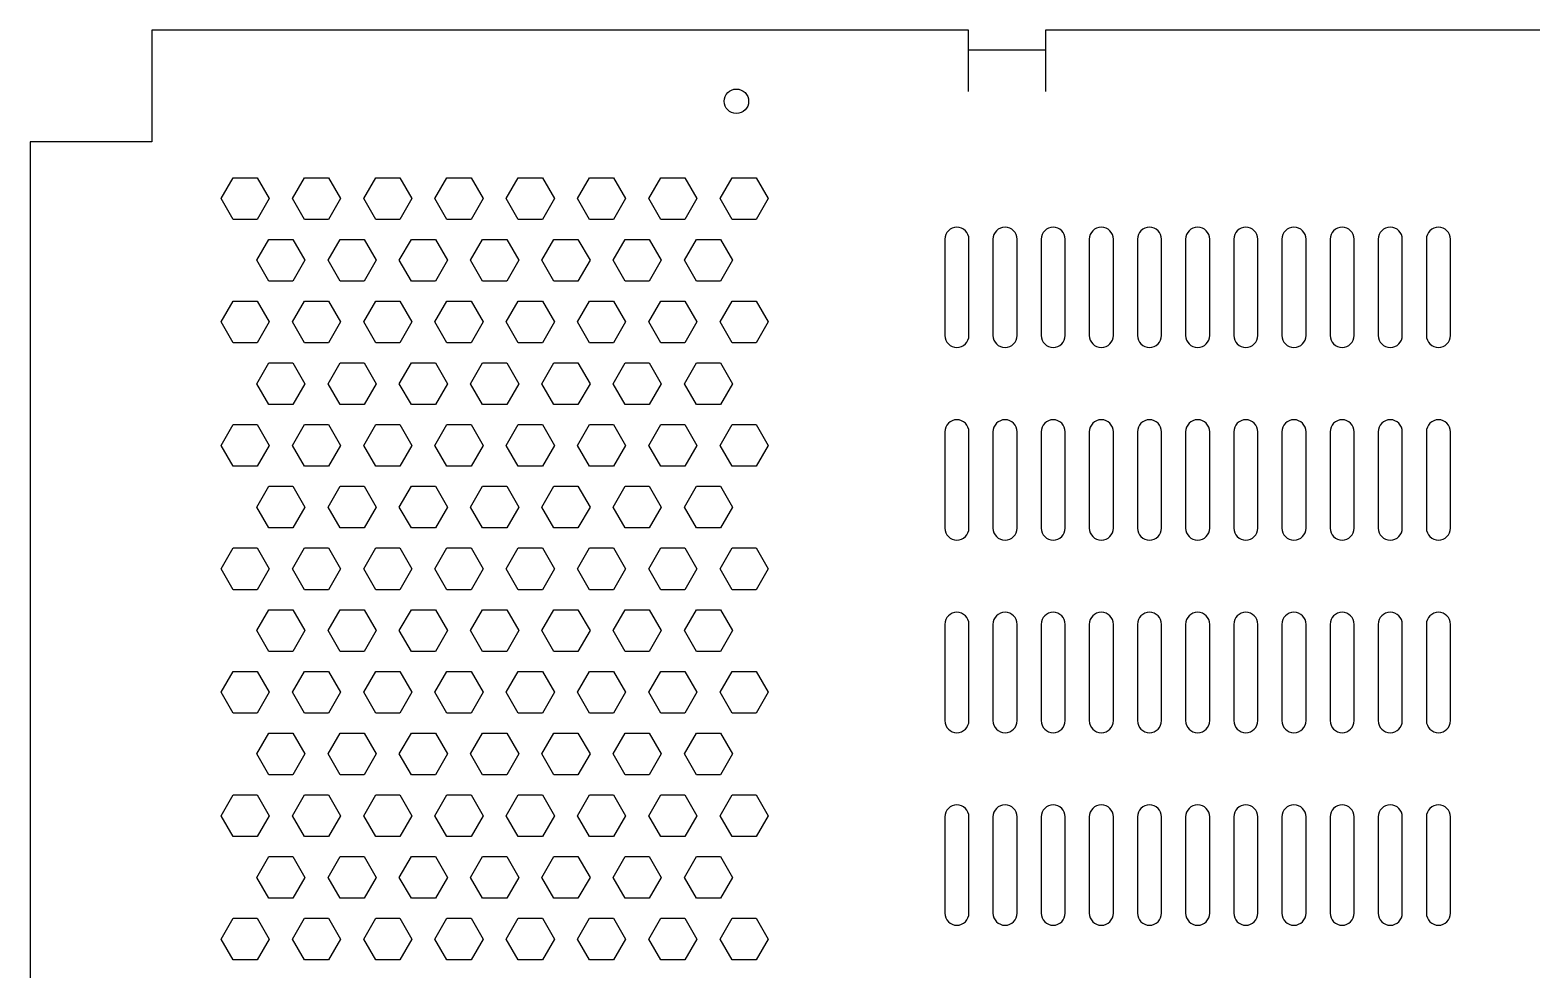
# Model space of a CAD drawing. Header units: millimetres. Extents: x -156 to 156, y 0 to 176.
# Drawn here: x -155.9 to 0, y 78.4 to 176 of the extents above; entities that cross this region are included whole.
import ezdxf

# ---------------------------------------------------------------- set-up
doc = ezdxf.new("R2010")
doc.units = ezdxf.units.MM

msp = doc.modelspace()

# ---------------------------------------------------------------- linework, layer by layer
at = {"color": 7, "linetype": 'Continuous', "lineweight": 25}
for p, q in [((-143.29, 176), (-143.29, 164.4)), ((-58.52, 176), (-143.29, 176)), ((-58.52, 169.6), (-58.52, 176)), ((-50.52, 176), (-50.52, 169.6)), ((143.29, 176), (-50.52, 176)), ((-50.52, 173.9), (-58.52, 173.9)), ((-155.94, 164.4), (-155.94, 11.6)), ((-143.29, 164.4), (-155.94, 164.4)), ((-136.1, 158.49), (-134.85, 160.66)), ((-134.85, 160.66), (-132.35, 160.66)), ((-132.35, 160.66), (-131.1, 158.49)), ((-128.7, 158.49), (-127.45, 160.66)), ((-127.45, 160.66), (-124.95, 160.66)), ((-124.95, 160.66), (-123.7, 158.49)), ((-121.3, 158.49), (-120.05, 160.66)), ((-120.05, 160.66), (-117.55, 160.66)), ((-117.55, 160.66), (-116.3, 158.49)), ((-113.9, 158.49), (-112.65, 160.66)), ((-112.65, 160.66), (-110.15, 160.66)), ((-110.15, 160.66), (-108.9, 158.49)), ((-106.5, 158.49), (-105.25, 160.66)), ((-105.25, 160.66), (-102.75, 160.66)), ((-102.75, 160.66), (-101.5, 158.49)), ((-99.1, 158.49), (-97.85, 160.66)), ((-97.85, 160.66), (-95.35, 160.66)), ((-95.35, 160.66), (-94.1, 158.49)), ((-91.7, 158.49), (-90.45, 160.66)), ((-90.45, 160.66), (-87.95, 160.66)), ((-87.95, 160.66), (-86.7, 158.49)), ((-84.3, 158.49), (-83.05, 160.66)), ((-83.05, 160.66), (-80.55, 160.66)), ((-80.55, 160.66), (-79.3, 158.49)), ((-134.85, 156.33), (-136.1, 158.49)), ((-131.1, 158.49), (-132.35, 156.33)), ((-127.45, 156.33), (-128.7, 158.49)), ((-123.7, 158.49), (-124.95, 156.33)), ((-120.05, 156.33), (-121.3, 158.49)), ((-116.3, 158.49), (-117.55, 156.33)), ((-112.65, 156.33), (-113.9, 158.49)), ((-108.9, 158.49), (-110.15, 156.33)), ((-105.25, 156.33), (-106.5, 158.49)), ((-101.5, 158.49), (-102.75, 156.33)), ((-97.85, 156.33), (-99.1, 158.49)), ((-94.1, 158.49), (-95.35, 156.33)), ((-90.45, 156.33), (-91.7, 158.49)), ((-86.7, 158.49), (-87.95, 156.33)), ((-83.05, 156.33), (-84.3, 158.49)), ((-79.3, 158.49), (-80.55, 156.33)), ((-132.35, 156.33), (-134.85, 156.33)), ((-124.95, 156.33), (-127.45, 156.33)), ((-117.55, 156.33), (-120.05, 156.33)), ((-110.15, 156.33), (-112.65, 156.33)), ((-102.75, 156.33), (-105.25, 156.33)), ((-95.35, 156.33), (-97.85, 156.33)), ((-87.95, 156.33), (-90.45, 156.33)), ((-80.55, 156.33), (-83.05, 156.33)), ((-132.4, 152.09), (-131.15, 154.25)), ((-131.15, 154.25), (-128.65, 154.25)), ((-128.65, 154.25), (-127.4, 152.09)), ((-125, 152.09), (-123.75, 154.25)), ((-123.75, 154.25), (-121.25, 154.25)), ((-121.25, 154.25), (-120, 152.09)), ((-117.6, 152.09), (-116.35, 154.25)), ((-116.35, 154.25), (-113.85, 154.25)), ((-113.85, 154.25), (-112.6, 152.09)), ((-110.2, 152.09), (-108.95, 154.25)), ((-108.95, 154.25), (-106.45, 154.25)), ((-106.45, 154.25), (-105.2, 152.09)), ((-102.8, 152.09), (-101.55, 154.25)), ((-101.55, 154.25), (-99.05, 154.25)), ((-99.05, 154.25), (-97.8, 152.09)), ((-95.4, 152.09), (-94.15, 154.25)), ((-94.15, 154.25), (-91.65, 154.25)), ((-91.65, 154.25), (-90.4, 152.09)), ((-88, 152.09), (-86.75, 154.25)), ((-86.75, 154.25), (-84.25, 154.25)), ((-84.25, 154.25), (-83, 152.09)), ((-60.96, 154.28), (-60.96, 144.28)), ((-58.46, 144.28), (-58.46, 154.28)), ((-55.96, 154.28), (-55.96, 144.28)), ((-53.46, 144.28), (-53.46, 154.28)), ((-50.96, 154.28), (-50.96, 144.28)), ((-48.46, 144.28), (-48.46, 154.28)), ((-45.96, 154.28), (-45.96, 144.28)), ((-43.46, 144.28), (-43.46, 154.28)), ((-40.96, 154.28), (-40.96, 144.28)), ((-38.46, 144.28), (-38.46, 154.28)), ((-35.96, 154.28), (-35.96, 144.28)), ((-33.46, 144.28), (-33.46, 154.28)), ((-30.96, 154.28), (-30.96, 144.28)), ((-28.46, 144.28), (-28.46, 154.28)), ((-25.96, 154.28), (-25.96, 144.28)), ((-23.46, 144.28), (-23.46, 154.28)), ((-20.96, 154.28), (-20.96, 144.28)), ((-18.46, 144.28), (-18.46, 154.28)), ((-15.96, 154.28), (-15.96, 144.28)), ((-13.46, 144.28), (-13.46, 154.28)), ((-10.96, 154.28), (-10.96, 144.28)), ((-8.46, 144.28), (-8.46, 154.28)), ((-131.15, 149.92), (-132.4, 152.09)), ((-127.4, 152.09), (-128.65, 149.92)), ((-123.75, 149.92), (-125, 152.09)), ((-120, 152.09), (-121.25, 149.92)), ((-116.35, 149.92), (-117.6, 152.09)), ((-112.6, 152.09), (-113.85, 149.92)), ((-108.95, 149.92), (-110.2, 152.09)), ((-105.2, 152.09), (-106.45, 149.92)), ((-101.55, 149.92), (-102.8, 152.09)), ((-97.8, 152.09), (-99.05, 149.92)), ((-94.15, 149.92), (-95.4, 152.09)), ((-90.4, 152.09), (-91.65, 149.92)), ((-86.75, 149.92), (-88, 152.09)), ((-83, 152.09), (-84.25, 149.92)), ((-128.65, 149.92), (-131.15, 149.92)), ((-121.25, 149.92), (-123.75, 149.92)), ((-113.85, 149.92), (-116.35, 149.92)), ((-106.45, 149.92), (-108.95, 149.92)), ((-99.05, 149.92), (-101.55, 149.92)), ((-91.65, 149.92), (-94.15, 149.92)), ((-84.25, 149.92), (-86.75, 149.92)), ((-136.1, 145.68), (-134.85, 147.84)), ((-134.85, 147.84), (-132.35, 147.84)), ((-132.35, 147.84), (-131.1, 145.68)), ((-128.7, 145.68), (-127.45, 147.84)), ((-127.45, 147.84), (-124.95, 147.84)), ((-124.95, 147.84), (-123.7, 145.68)), ((-121.3, 145.68), (-120.05, 147.84)), ((-120.05, 147.84), (-117.55, 147.84)), ((-117.55, 147.84), (-116.3, 145.68)), ((-113.9, 145.68), (-112.65, 147.84)), ((-112.65, 147.84), (-110.15, 147.84)), ((-110.15, 147.84), (-108.9, 145.68)), ((-106.5, 145.68), (-105.25, 147.84)), ((-105.25, 147.84), (-102.75, 147.84)), ((-102.75, 147.84), (-101.5, 145.68)), ((-99.1, 145.68), (-97.85, 147.84)), ((-97.85, 147.84), (-95.35, 147.84)), ((-95.35, 147.84), (-94.1, 145.68)), ((-91.7, 145.68), (-90.45, 147.84)), ((-90.45, 147.84), (-87.95, 147.84)), ((-87.95, 147.84), (-86.7, 145.68)), ((-84.3, 145.68), (-83.05, 147.84)), ((-83.05, 147.84), (-80.55, 147.84)), ((-80.55, 147.84), (-79.3, 145.68)), ((-134.85, 143.51), (-136.1, 145.68)), ((-131.1, 145.68), (-132.35, 143.51)), ((-127.45, 143.51), (-128.7, 145.68)), ((-123.7, 145.68), (-124.95, 143.51)), ((-120.05, 143.51), (-121.3, 145.68)), ((-116.3, 145.68), (-117.55, 143.51)), ((-112.65, 143.51), (-113.9, 145.68)), ((-108.9, 145.68), (-110.15, 143.51)), ((-105.25, 143.51), (-106.5, 145.68)), ((-101.5, 145.68), (-102.75, 143.51)), ((-97.85, 143.51), (-99.1, 145.68)), ((-94.1, 145.68), (-95.35, 143.51)), ((-90.45, 143.51), (-91.7, 145.68)), ((-86.7, 145.68), (-87.95, 143.51)), ((-83.05, 143.51), (-84.3, 145.68)), ((-79.3, 145.68), (-80.55, 143.51)), ((-132.35, 143.51), (-134.85, 143.51)), ((-124.95, 143.51), (-127.45, 143.51)), ((-117.55, 143.51), (-120.05, 143.51)), ((-110.15, 143.51), (-112.65, 143.51)), ((-102.75, 143.51), (-105.25, 143.51)), ((-95.35, 143.51), (-97.85, 143.51)), ((-87.95, 143.51), (-90.45, 143.51)), ((-80.55, 143.51), (-83.05, 143.51)), ((-132.4, 139.27), (-131.15, 141.43)), ((-131.15, 141.43), (-128.65, 141.43)), ((-128.65, 141.43), (-127.4, 139.27)), ((-125, 139.27), (-123.75, 141.43)), ((-123.75, 141.43), (-121.25, 141.43)), ((-121.25, 141.43), (-120, 139.27)), ((-117.6, 139.27), (-116.35, 141.43)), ((-116.35, 141.43), (-113.85, 141.43)), ((-113.85, 141.43), (-112.6, 139.27)), ((-110.2, 139.27), (-108.95, 141.43)), ((-108.95, 141.43), (-106.45, 141.43)), ((-106.45, 141.43), (-105.2, 139.27)), ((-102.8, 139.27), (-101.55, 141.43)), ((-101.55, 141.43), (-99.05, 141.43)), ((-99.05, 141.43), (-97.8, 139.27)), ((-95.4, 139.27), (-94.15, 141.43)), ((-94.15, 141.43), (-91.65, 141.43)), ((-91.65, 141.43), (-90.4, 139.27)), ((-88, 139.27), (-86.75, 141.43)), ((-86.75, 141.43), (-84.25, 141.43)), ((-84.25, 141.43), (-83, 139.27)), ((-131.15, 137.1), (-132.4, 139.27)), ((-127.4, 139.27), (-128.65, 137.1)), ((-123.75, 137.1), (-125, 139.27)), ((-120, 139.27), (-121.25, 137.1)), ((-116.35, 137.1), (-117.6, 139.27)), ((-112.6, 139.27), (-113.85, 137.1)), ((-108.95, 137.1), (-110.2, 139.27)), ((-105.2, 139.27), (-106.45, 137.1)), ((-101.55, 137.1), (-102.8, 139.27)), ((-97.8, 139.27), (-99.05, 137.1)), ((-94.15, 137.1), (-95.4, 139.27)), ((-90.4, 139.27), (-91.65, 137.1)), ((-86.75, 137.1), (-88, 139.27)), ((-83, 139.27), (-84.25, 137.1)), ((-128.65, 137.1), (-131.15, 137.1)), ((-121.25, 137.1), (-123.75, 137.1)), ((-113.85, 137.1), (-116.35, 137.1)), ((-106.45, 137.1), (-108.95, 137.1)), ((-99.05, 137.1), (-101.55, 137.1)), ((-91.65, 137.1), (-94.15, 137.1)), ((-84.25, 137.1), (-86.75, 137.1)), ((-136.1, 132.86), (-134.85, 135.03)), ((-134.85, 135.03), (-132.35, 135.03)), ((-132.35, 135.03), (-131.1, 132.86)), ((-128.7, 132.86), (-127.45, 135.03)), ((-127.45, 135.03), (-124.95, 135.03)), ((-124.95, 135.03), (-123.7, 132.86)), ((-121.3, 132.86), (-120.05, 135.03)), ((-120.05, 135.03), (-117.55, 135.03)), ((-117.55, 135.03), (-116.3, 132.86)), ((-113.9, 132.86), (-112.65, 135.03)), ((-112.65, 135.03), (-110.15, 135.03)), ((-110.15, 135.03), (-108.9, 132.86)), ((-106.5, 132.86), (-105.25, 135.03)), ((-105.25, 135.03), (-102.75, 135.03)), ((-102.75, 135.03), (-101.5, 132.86)), ((-99.1, 132.86), (-97.85, 135.03)), ((-97.85, 135.03), (-95.35, 135.03)), ((-95.35, 135.03), (-94.1, 132.86)), ((-91.7, 132.86), (-90.45, 135.03)), ((-90.45, 135.03), (-87.95, 135.03)), ((-87.95, 135.03), (-86.7, 132.86)), ((-84.3, 132.86), (-83.05, 135.03)), ((-83.05, 135.03), (-80.55, 135.03)), ((-80.55, 135.03), (-79.3, 132.86)), ((-60.96, 134.28), (-60.96, 124.28)), ((-58.46, 124.28), (-58.46, 134.28)), ((-55.96, 134.28), (-55.96, 124.28)), ((-53.46, 124.28), (-53.46, 134.28)), ((-50.96, 134.28), (-50.96, 124.28)), ((-48.46, 124.28), (-48.46, 134.28)), ((-45.96, 134.28), (-45.96, 124.28)), ((-43.46, 124.28), (-43.46, 134.28)), ((-40.96, 134.28), (-40.96, 124.28)), ((-38.46, 124.28), (-38.46, 134.28)), ((-35.96, 134.28), (-35.96, 124.28)), ((-33.46, 124.28), (-33.46, 134.28)), ((-30.96, 134.28), (-30.96, 124.28)), ((-28.46, 124.28), (-28.46, 134.28)), ((-25.96, 134.28), (-25.96, 124.28)), ((-23.46, 124.28), (-23.46, 134.28)), ((-20.96, 134.28), (-20.96, 124.28)), ((-18.46, 124.28), (-18.46, 134.28)), ((-15.96, 134.28), (-15.96, 124.28)), ((-13.46, 124.28), (-13.46, 134.28)), ((-10.96, 134.28), (-10.96, 124.28)), ((-8.46, 124.28), (-8.46, 134.28)), ((-134.85, 130.7), (-136.1, 132.86)), ((-131.1, 132.86), (-132.35, 130.7)), ((-127.45, 130.7), (-128.7, 132.86)), ((-123.7, 132.86), (-124.95, 130.7)), ((-120.05, 130.7), (-121.3, 132.86)), ((-116.3, 132.86), (-117.55, 130.7)), ((-112.65, 130.7), (-113.9, 132.86)), ((-108.9, 132.86), (-110.15, 130.7)), ((-105.25, 130.7), (-106.5, 132.86)), ((-101.5, 132.86), (-102.75, 130.7)), ((-97.85, 130.7), (-99.1, 132.86)), ((-94.1, 132.86), (-95.35, 130.7)), ((-90.45, 130.7), (-91.7, 132.86)), ((-86.7, 132.86), (-87.95, 130.7)), ((-83.05, 130.7), (-84.3, 132.86)), ((-79.3, 132.86), (-80.55, 130.7)), ((-132.35, 130.7), (-134.85, 130.7)), ((-124.95, 130.7), (-127.45, 130.7)), ((-117.55, 130.7), (-120.05, 130.7)), ((-110.15, 130.7), (-112.65, 130.7)), ((-102.75, 130.7), (-105.25, 130.7)), ((-95.35, 130.7), (-97.85, 130.7)), ((-87.95, 130.7), (-90.45, 130.7)), ((-80.55, 130.7), (-83.05, 130.7)), ((-132.4, 126.45), (-131.15, 128.62)), ((-131.15, 128.62), (-128.65, 128.62)), ((-128.65, 128.62), (-127.4, 126.45)), ((-125, 126.45), (-123.75, 128.62)), ((-123.75, 128.62), (-121.25, 128.62)), ((-121.25, 128.62), (-120, 126.45)), ((-117.6, 126.45), (-116.35, 128.62)), ((-116.35, 128.62), (-113.85, 128.62)), ((-113.85, 128.62), (-112.6, 126.45)), ((-110.2, 126.45), (-108.95, 128.62)), ((-108.95, 128.62), (-106.45, 128.62)), ((-106.45, 128.62), (-105.2, 126.45)), ((-102.8, 126.45), (-101.55, 128.62)), ((-101.55, 128.62), (-99.05, 128.62)), ((-99.05, 128.62), (-97.8, 126.45)), ((-95.4, 126.45), (-94.15, 128.62)), ((-94.15, 128.62), (-91.65, 128.62)), ((-91.65, 128.62), (-90.4, 126.45)), ((-88, 126.45), (-86.75, 128.62)), ((-86.75, 128.62), (-84.25, 128.62)), ((-84.25, 128.62), (-83, 126.45)), ((-131.15, 124.29), (-132.4, 126.45)), ((-127.4, 126.45), (-128.65, 124.29)), ((-123.75, 124.29), (-125, 126.45)), ((-120, 126.45), (-121.25, 124.29)), ((-116.35, 124.29), (-117.6, 126.45)), ((-112.6, 126.45), (-113.85, 124.29)), ((-108.95, 124.29), (-110.2, 126.45)), ((-105.2, 126.45), (-106.45, 124.29)), ((-101.55, 124.29), (-102.8, 126.45)), ((-97.8, 126.45), (-99.05, 124.29)), ((-94.15, 124.29), (-95.4, 126.45)), ((-90.4, 126.45), (-91.65, 124.29)), ((-86.75, 124.29), (-88, 126.45)), ((-83, 126.45), (-84.25, 124.29)), ((-128.65, 124.29), (-131.15, 124.29)), ((-121.25, 124.29), (-123.75, 124.29)), ((-113.85, 124.29), (-116.35, 124.29)), ((-106.45, 124.29), (-108.95, 124.29)), ((-99.05, 124.29), (-101.55, 124.29)), ((-91.65, 124.29), (-94.15, 124.29)), ((-84.25, 124.29), (-86.75, 124.29)), ((-136.1, 120.04), (-134.85, 122.21)), ((-134.85, 122.21), (-132.35, 122.21)), ((-132.35, 122.21), (-131.1, 120.04)), ((-128.7, 120.04), (-127.45, 122.21)), ((-127.45, 122.21), (-124.95, 122.21)), ((-124.95, 122.21), (-123.7, 120.04)), ((-121.3, 120.04), (-120.05, 122.21)), ((-120.05, 122.21), (-117.55, 122.21)), ((-117.55, 122.21), (-116.3, 120.04)), ((-113.9, 120.04), (-112.65, 122.21)), ((-112.65, 122.21), (-110.15, 122.21)), ((-110.15, 122.21), (-108.9, 120.04)), ((-106.5, 120.04), (-105.25, 122.21)), ((-105.25, 122.21), (-102.75, 122.21)), ((-102.75, 122.21), (-101.5, 120.04)), ((-99.1, 120.04), (-97.85, 122.21)), ((-97.85, 122.21), (-95.35, 122.21)), ((-95.35, 122.21), (-94.1, 120.04)), ((-91.7, 120.04), (-90.45, 122.21)), ((-90.45, 122.21), (-87.95, 122.21)), ((-87.95, 122.21), (-86.7, 120.04)), ((-84.3, 120.04), (-83.05, 122.21)), ((-83.05, 122.21), (-80.55, 122.21)), ((-80.55, 122.21), (-79.3, 120.04)), ((-134.85, 117.88), (-136.1, 120.04)), ((-131.1, 120.04), (-132.35, 117.88)), ((-127.45, 117.88), (-128.7, 120.04)), ((-123.7, 120.04), (-124.95, 117.88)), ((-120.05, 117.88), (-121.3, 120.04)), ((-116.3, 120.04), (-117.55, 117.88)), ((-112.65, 117.88), (-113.9, 120.04)), ((-108.9, 120.04), (-110.15, 117.88)), ((-105.25, 117.88), (-106.5, 120.04)), ((-101.5, 120.04), (-102.75, 117.88)), ((-97.85, 117.88), (-99.1, 120.04)), ((-94.1, 120.04), (-95.35, 117.88)), ((-90.45, 117.88), (-91.7, 120.04)), ((-86.7, 120.04), (-87.95, 117.88)), ((-83.05, 117.88), (-84.3, 120.04)), ((-79.3, 120.04), (-80.55, 117.88)), ((-132.35, 117.88), (-134.85, 117.88)), ((-124.95, 117.88), (-127.45, 117.88)), ((-117.55, 117.88), (-120.05, 117.88)), ((-110.15, 117.88), (-112.65, 117.88)), ((-102.75, 117.88), (-105.25, 117.88)), ((-95.35, 117.88), (-97.85, 117.88)), ((-87.95, 117.88), (-90.45, 117.88)), ((-80.55, 117.88), (-83.05, 117.88)), ((-132.4, 113.63), (-131.15, 115.8)), ((-131.15, 115.8), (-128.65, 115.8)), ((-128.65, 115.8), (-127.4, 113.63)), ((-125, 113.63), (-123.75, 115.8)), ((-123.75, 115.8), (-121.25, 115.8)), ((-121.25, 115.8), (-120, 113.63)), ((-117.6, 113.63), (-116.35, 115.8)), ((-116.35, 115.8), (-113.85, 115.8)), ((-113.85, 115.8), (-112.6, 113.63)), ((-110.2, 113.63), (-108.95, 115.8)), ((-108.95, 115.8), (-106.45, 115.8)), ((-106.45, 115.8), (-105.2, 113.63)), ((-102.8, 113.63), (-101.55, 115.8)), ((-101.55, 115.8), (-99.05, 115.8)), ((-99.05, 115.8), (-97.8, 113.63)), ((-95.4, 113.63), (-94.15, 115.8)), ((-94.15, 115.8), (-91.65, 115.8)), ((-91.65, 115.8), (-90.4, 113.63)), ((-88, 113.63), (-86.75, 115.8)), ((-86.75, 115.8), (-84.25, 115.8)), ((-84.25, 115.8), (-83, 113.63)), ((-60.96, 114.28), (-60.96, 104.28)), ((-58.46, 104.28), (-58.46, 114.28)), ((-55.96, 114.28), (-55.96, 104.28)), ((-53.46, 104.28), (-53.46, 114.28)), ((-50.96, 114.28), (-50.96, 104.28)), ((-48.46, 104.28), (-48.46, 114.28)), ((-45.96, 114.28), (-45.96, 104.28)), ((-43.46, 104.28), (-43.46, 114.28)), ((-40.96, 114.28), (-40.96, 104.28)), ((-38.46, 104.28), (-38.46, 114.28)), ((-35.96, 114.28), (-35.96, 104.28)), ((-33.46, 104.28), (-33.46, 114.28)), ((-30.96, 114.28), (-30.96, 104.28)), ((-28.46, 104.28), (-28.46, 114.28)), ((-25.96, 114.28), (-25.96, 104.28)), ((-23.46, 104.28), (-23.46, 114.28)), ((-20.96, 114.28), (-20.96, 104.28)), ((-18.46, 104.28), (-18.46, 114.28)), ((-15.96, 114.28), (-15.96, 104.28)), ((-13.46, 104.28), (-13.46, 114.28)), ((-10.96, 114.28), (-10.96, 104.28)), ((-8.46, 104.28), (-8.46, 114.28)), ((-131.15, 111.47), (-132.4, 113.63)), ((-127.4, 113.63), (-128.65, 111.47)), ((-123.75, 111.47), (-125, 113.63)), ((-120, 113.63), (-121.25, 111.47)), ((-116.35, 111.47), (-117.6, 113.63)), ((-112.6, 113.63), (-113.85, 111.47)), ((-108.95, 111.47), (-110.2, 113.63)), ((-105.2, 113.63), (-106.45, 111.47)), ((-101.55, 111.47), (-102.8, 113.63)), ((-97.8, 113.63), (-99.05, 111.47)), ((-94.15, 111.47), (-95.4, 113.63)), ((-90.4, 113.63), (-91.65, 111.47)), ((-86.75, 111.47), (-88, 113.63)), ((-83, 113.63), (-84.25, 111.47)), ((-128.65, 111.47), (-131.15, 111.47)), ((-121.25, 111.47), (-123.75, 111.47)), ((-113.85, 111.47), (-116.35, 111.47)), ((-106.45, 111.47), (-108.95, 111.47)), ((-99.05, 111.47), (-101.55, 111.47)), ((-91.65, 111.47), (-94.15, 111.47)), ((-84.25, 111.47), (-86.75, 111.47)), ((-136.1, 107.23), (-134.85, 109.39)), ((-134.85, 109.39), (-132.35, 109.39)), ((-132.35, 109.39), (-131.1, 107.23)), ((-128.7, 107.23), (-127.45, 109.39)), ((-127.45, 109.39), (-124.95, 109.39)), ((-124.95, 109.39), (-123.7, 107.23)), ((-121.3, 107.23), (-120.05, 109.39)), ((-120.05, 109.39), (-117.55, 109.39)), ((-117.55, 109.39), (-116.3, 107.23)), ((-113.9, 107.23), (-112.65, 109.39)), ((-112.65, 109.39), (-110.15, 109.39)), ((-110.15, 109.39), (-108.9, 107.23)), ((-106.5, 107.23), (-105.25, 109.39)), ((-105.25, 109.39), (-102.75, 109.39)), ((-102.75, 109.39), (-101.5, 107.23)), ((-99.1, 107.23), (-97.85, 109.39)), ((-97.85, 109.39), (-95.35, 109.39)), ((-95.35, 109.39), (-94.1, 107.23)), ((-91.7, 107.23), (-90.45, 109.39)), ((-90.45, 109.39), (-87.95, 109.39)), ((-87.95, 109.39), (-86.7, 107.23)), ((-84.3, 107.23), (-83.05, 109.39)), ((-83.05, 109.39), (-80.55, 109.39)), ((-80.55, 109.39), (-79.3, 107.23)), ((-134.85, 105.06), (-136.1, 107.23)), ((-131.1, 107.23), (-132.35, 105.06)), ((-127.45, 105.06), (-128.7, 107.23)), ((-123.7, 107.23), (-124.95, 105.06)), ((-120.05, 105.06), (-121.3, 107.23)), ((-116.3, 107.23), (-117.55, 105.06)), ((-112.65, 105.06), (-113.9, 107.23)), ((-108.9, 107.23), (-110.15, 105.06)), ((-105.25, 105.06), (-106.5, 107.23)), ((-101.5, 107.23), (-102.75, 105.06)), ((-97.85, 105.06), (-99.1, 107.23)), ((-94.1, 107.23), (-95.35, 105.06)), ((-90.45, 105.06), (-91.7, 107.23)), ((-86.7, 107.23), (-87.95, 105.06)), ((-83.05, 105.06), (-84.3, 107.23)), ((-79.3, 107.23), (-80.55, 105.06)), ((-132.35, 105.06), (-134.85, 105.06)), ((-124.95, 105.06), (-127.45, 105.06)), ((-117.55, 105.06), (-120.05, 105.06)), ((-110.15, 105.06), (-112.65, 105.06)), ((-102.75, 105.06), (-105.25, 105.06)), ((-95.35, 105.06), (-97.85, 105.06)), ((-87.95, 105.06), (-90.45, 105.06)), ((-80.55, 105.06), (-83.05, 105.06)), ((-132.4, 100.82), (-131.15, 102.98)), ((-131.15, 102.98), (-128.65, 102.98)), ((-128.65, 102.98), (-127.4, 100.82)), ((-125, 100.82), (-123.75, 102.98)), ((-123.75, 102.98), (-121.25, 102.98)), ((-121.25, 102.98), (-120, 100.82)), ((-117.6, 100.82), (-116.35, 102.98)), ((-116.35, 102.98), (-113.85, 102.98)), ((-113.85, 102.98), (-112.6, 100.82)), ((-110.2, 100.82), (-108.95, 102.98)), ((-108.95, 102.98), (-106.45, 102.98)), ((-106.45, 102.98), (-105.2, 100.82)), ((-102.8, 100.82), (-101.55, 102.98)), ((-101.55, 102.98), (-99.05, 102.98)), ((-99.05, 102.98), (-97.8, 100.82)), ((-95.4, 100.82), (-94.15, 102.98)), ((-94.15, 102.98), (-91.65, 102.98)), ((-91.65, 102.98), (-90.4, 100.82)), ((-88, 100.82), (-86.75, 102.98)), ((-86.75, 102.98), (-84.25, 102.98)), ((-84.25, 102.98), (-83, 100.82)), ((-131.15, 98.65), (-132.4, 100.82)), ((-127.4, 100.82), (-128.65, 98.65)), ((-123.75, 98.65), (-125, 100.82)), ((-120, 100.82), (-121.25, 98.65)), ((-116.35, 98.65), (-117.6, 100.82)), ((-112.6, 100.82), (-113.85, 98.65)), ((-108.95, 98.65), (-110.2, 100.82)), ((-105.2, 100.82), (-106.45, 98.65)), ((-101.55, 98.65), (-102.8, 100.82)), ((-97.8, 100.82), (-99.05, 98.65)), ((-94.15, 98.65), (-95.4, 100.82)), ((-90.4, 100.82), (-91.65, 98.65)), ((-86.75, 98.65), (-88, 100.82)), ((-83, 100.82), (-84.25, 98.65)), ((-128.65, 98.65), (-131.15, 98.65)), ((-121.25, 98.65), (-123.75, 98.65)), ((-113.85, 98.65), (-116.35, 98.65)), ((-106.45, 98.65), (-108.95, 98.65)), ((-99.05, 98.65), (-101.55, 98.65)), ((-91.65, 98.65), (-94.15, 98.65)), ((-84.25, 98.65), (-86.75, 98.65)), ((-136.1, 94.41), (-134.85, 96.57)), ((-134.85, 96.57), (-132.35, 96.57)), ((-132.35, 96.57), (-131.1, 94.41)), ((-128.7, 94.41), (-127.45, 96.57)), ((-127.45, 96.57), (-124.95, 96.57)), ((-124.95, 96.57), (-123.7, 94.41)), ((-121.3, 94.41), (-120.05, 96.57)), ((-120.05, 96.57), (-117.55, 96.57)), ((-117.55, 96.57), (-116.3, 94.41)), ((-113.9, 94.41), (-112.65, 96.57)), ((-112.65, 96.57), (-110.15, 96.57)), ((-110.15, 96.57), (-108.9, 94.41)), ((-106.5, 94.41), (-105.25, 96.57)), ((-105.25, 96.57), (-102.75, 96.57)), ((-102.75, 96.57), (-101.5, 94.41)), ((-99.1, 94.41), (-97.85, 96.57)), ((-97.85, 96.57), (-95.35, 96.57)), ((-95.35, 96.57), (-94.1, 94.41)), ((-91.7, 94.41), (-90.45, 96.57)), ((-90.45, 96.57), (-87.95, 96.57)), ((-87.95, 96.57), (-86.7, 94.41)), ((-84.3, 94.41), (-83.05, 96.57)), ((-83.05, 96.57), (-80.55, 96.57)), ((-80.55, 96.57), (-79.3, 94.41)), ((-134.85, 92.24), (-136.1, 94.41)), ((-131.1, 94.41), (-132.35, 92.24)), ((-127.45, 92.24), (-128.7, 94.41)), ((-123.7, 94.41), (-124.95, 92.24)), ((-120.05, 92.24), (-121.3, 94.41)), ((-116.3, 94.41), (-117.55, 92.24)), ((-112.65, 92.24), (-113.9, 94.41)), ((-108.9, 94.41), (-110.15, 92.24)), ((-105.25, 92.24), (-106.5, 94.41)), ((-101.5, 94.41), (-102.75, 92.24)), ((-97.85, 92.24), (-99.1, 94.41)), ((-94.1, 94.41), (-95.35, 92.24)), ((-90.45, 92.24), (-91.7, 94.41)), ((-86.7, 94.41), (-87.95, 92.24)), ((-83.05, 92.24), (-84.3, 94.41)), ((-79.3, 94.41), (-80.55, 92.24)), ((-60.96, 94.28), (-60.96, 84.28)), ((-58.46, 84.28), (-58.46, 94.28)), ((-55.96, 94.28), (-55.96, 84.28)), ((-53.46, 84.28), (-53.46, 94.28)), ((-50.96, 94.28), (-50.96, 84.28)), ((-48.46, 84.28), (-48.46, 94.28)), ((-45.96, 94.28), (-45.96, 84.28)), ((-43.46, 84.28), (-43.46, 94.28)), ((-40.96, 94.28), (-40.96, 84.28)), ((-38.46, 84.28), (-38.46, 94.28)), ((-35.96, 94.28), (-35.96, 84.28)), ((-33.46, 84.28), (-33.46, 94.28)), ((-30.96, 94.28), (-30.96, 84.28)), ((-28.46, 84.28), (-28.46, 94.28)), ((-25.96, 94.28), (-25.96, 84.28)), ((-23.46, 84.28), (-23.46, 94.28)), ((-20.96, 94.28), (-20.96, 84.28)), ((-18.46, 84.28), (-18.46, 94.28)), ((-15.96, 94.28), (-15.96, 84.28)), ((-13.46, 84.28), (-13.46, 94.28)), ((-10.96, 94.28), (-10.96, 84.28)), ((-8.46, 84.28), (-8.46, 94.28)), ((-132.35, 92.24), (-134.85, 92.24)), ((-124.95, 92.24), (-127.45, 92.24)), ((-117.55, 92.24), (-120.05, 92.24)), ((-110.15, 92.24), (-112.65, 92.24)), ((-102.75, 92.24), (-105.25, 92.24)), ((-95.35, 92.24), (-97.85, 92.24)), ((-87.95, 92.24), (-90.45, 92.24)), ((-80.55, 92.24), (-83.05, 92.24)), ((-132.4, 88), (-131.15, 90.17)), ((-131.15, 90.17), (-128.65, 90.17)), ((-128.65, 90.17), (-127.4, 88)), ((-125, 88), (-123.75, 90.17)), ((-123.75, 90.17), (-121.25, 90.17)), ((-121.25, 90.17), (-120, 88)), ((-117.6, 88), (-116.35, 90.17)), ((-116.35, 90.17), (-113.85, 90.17)), ((-113.85, 90.17), (-112.6, 88)), ((-110.2, 88), (-108.95, 90.17)), ((-108.95, 90.17), (-106.45, 90.17)), ((-106.45, 90.17), (-105.2, 88)), ((-102.8, 88), (-101.55, 90.17)), ((-101.55, 90.17), (-99.05, 90.17)), ((-99.05, 90.17), (-97.8, 88)), ((-95.4, 88), (-94.15, 90.17)), ((-94.15, 90.17), (-91.65, 90.17)), ((-91.65, 90.17), (-90.4, 88)), ((-88, 88), (-86.75, 90.17)), ((-86.75, 90.17), (-84.25, 90.17)), ((-84.25, 90.17), (-83, 88)), ((-131.15, 85.83), (-132.4, 88)), ((-127.4, 88), (-128.65, 85.83)), ((-123.75, 85.83), (-125, 88)), ((-120, 88), (-121.25, 85.83)), ((-116.35, 85.83), (-117.6, 88)), ((-112.6, 88), (-113.85, 85.83)), ((-108.95, 85.83), (-110.2, 88)), ((-105.2, 88), (-106.45, 85.83)), ((-101.55, 85.83), (-102.8, 88)), ((-97.8, 88), (-99.05, 85.83)), ((-94.15, 85.83), (-95.4, 88)), ((-90.4, 88), (-91.65, 85.83)), ((-86.75, 85.83), (-88, 88)), ((-83, 88), (-84.25, 85.83)), ((-128.65, 85.83), (-131.15, 85.83)), ((-121.25, 85.83), (-123.75, 85.83)), ((-113.85, 85.83), (-116.35, 85.83)), ((-106.45, 85.83), (-108.95, 85.83)), ((-99.05, 85.83), (-101.55, 85.83)), ((-91.65, 85.83), (-94.15, 85.83)), ((-84.25, 85.83), (-86.75, 85.83)), ((-136.1, 81.59), (-134.85, 83.76)), ((-134.85, 83.76), (-132.35, 83.76)), ((-132.35, 83.76), (-131.1, 81.59)), ((-128.7, 81.59), (-127.45, 83.76)), ((-127.45, 83.76), (-124.95, 83.76)), ((-124.95, 83.76), (-123.7, 81.59)), ((-121.3, 81.59), (-120.05, 83.76)), ((-120.05, 83.76), (-117.55, 83.76)), ((-117.55, 83.76), (-116.3, 81.59)), ((-113.9, 81.59), (-112.65, 83.76)), ((-112.65, 83.76), (-110.15, 83.76)), ((-110.15, 83.76), (-108.9, 81.59)), ((-106.5, 81.59), (-105.25, 83.76)), ((-105.25, 83.76), (-102.75, 83.76)), ((-102.75, 83.76), (-101.5, 81.59)), ((-99.1, 81.59), (-97.85, 83.76)), ((-97.85, 83.76), (-95.35, 83.76)), ((-95.35, 83.76), (-94.1, 81.59)), ((-91.7, 81.59), (-90.45, 83.76)), ((-90.45, 83.76), (-87.95, 83.76)), ((-87.95, 83.76), (-86.7, 81.59)), ((-84.3, 81.59), (-83.05, 83.76)), ((-83.05, 83.76), (-80.55, 83.76)), ((-80.55, 83.76), (-79.3, 81.59)), ((-134.85, 79.43), (-136.1, 81.59)), ((-131.1, 81.59), (-132.35, 79.43)), ((-127.45, 79.43), (-128.7, 81.59)), ((-123.7, 81.59), (-124.95, 79.43)), ((-120.05, 79.43), (-121.3, 81.59)), ((-116.3, 81.59), (-117.55, 79.43)), ((-112.65, 79.43), (-113.9, 81.59)), ((-108.9, 81.59), (-110.15, 79.43)), ((-105.25, 79.43), (-106.5, 81.59)), ((-101.5, 81.59), (-102.75, 79.43)), ((-97.85, 79.43), (-99.1, 81.59)), ((-94.1, 81.59), (-95.35, 79.43)), ((-90.45, 79.43), (-91.7, 81.59)), ((-86.7, 81.59), (-87.95, 79.43)), ((-83.05, 79.43), (-84.3, 81.59)), ((-79.3, 81.59), (-80.55, 79.43)), ((-132.35, 79.43), (-134.85, 79.43)), ((-124.95, 79.43), (-127.45, 79.43)), ((-117.55, 79.43), (-120.05, 79.43)), ((-110.15, 79.43), (-112.65, 79.43)), ((-102.75, 79.43), (-105.25, 79.43)), ((-95.35, 79.43), (-97.85, 79.43)), ((-87.95, 79.43), (-90.45, 79.43)), ((-80.55, 79.43), (-83.05, 79.43))]:
    msp.add_line(p, q, dxfattribs=at)
msp.add_circle((-82.6, 168.6), 1.27, dxfattribs=at)
for centre, start, end in [((-59.71, 154.28), 0, 180), ((-54.71, 154.28), 0, 180), ((-49.71, 154.28), 0, 180), ((-44.71, 154.28), 0, 180), ((-39.71, 154.28), 0, 180), ((-34.71, 154.28), 0, 180), ((-29.71, 154.28), 0, 180), ((-24.71, 154.28), 0, 180), ((-19.71, 154.28), 0, 180), ((-14.71, 154.28), 0, 180), ((-9.71, 154.28), 0, 180), ((-59.71, 144.28), 180, 0), ((-54.71, 144.28), 180, 0), ((-49.71, 144.28), 180, 0), ((-44.71, 144.28), 180, 0), ((-39.71, 144.28), 180, 0), ((-34.71, 144.28), 180, 0), ((-29.71, 144.28), 180, 0), ((-24.71, 144.28), 180, 0), ((-19.71, 144.28), 180, 0), ((-14.71, 144.28), 180, 0), ((-9.71, 144.28), 180, 0), ((-59.71, 134.28), 0, 180), ((-54.71, 134.28), 0, 180), ((-49.71, 134.28), 0, 180), ((-44.71, 134.28), 0, 180), ((-39.71, 134.28), 0, 180), ((-34.71, 134.28), 0, 180), ((-29.71, 134.28), 0, 180), ((-24.71, 134.28), 0, 180), ((-19.71, 134.28), 0, 180), ((-14.71, 134.28), 0, 180), ((-9.71, 134.28), 0, 180), ((-59.71, 124.28), 180, 0), ((-54.71, 124.28), 180, 0), ((-49.71, 124.28), 180, 0), ((-44.71, 124.28), 180, 0), ((-39.71, 124.28), 180, 0), ((-34.71, 124.28), 180, 0), ((-29.71, 124.28), 180, 0), ((-24.71, 124.28), 180, 0), ((-19.71, 124.28), 180, 0), ((-14.71, 124.28), 180, 0), ((-9.71, 124.28), 180, 0), ((-59.71, 114.28), 0, 180), ((-54.71, 114.28), 0, 180), ((-49.71, 114.28), 0, 180), ((-44.71, 114.28), 0, 180), ((-39.71, 114.28), 0, 180), ((-34.71, 114.28), 0, 180), ((-29.71, 114.28), 0, 180), ((-24.71, 114.28), 0, 180), ((-19.71, 114.28), 0, 180), ((-14.71, 114.28), 0, 180), ((-9.71, 114.28), 0, 180), ((-59.71, 104.28), 180, 0), ((-54.71, 104.28), 180, 0), ((-49.71, 104.28), 180, 0), ((-44.71, 104.28), 180, 0), ((-39.71, 104.28), 180, 0), ((-34.71, 104.28), 180, 0), ((-29.71, 104.28), 180, 0), ((-24.71, 104.28), 180, 0), ((-19.71, 104.28), 180, 0), ((-14.71, 104.28), 180, 0), ((-9.71, 104.28), 180, 0), ((-59.71, 94.28), 0, 180), ((-54.71, 94.28), 0, 180), ((-49.71, 94.28), 0, 180), ((-44.71, 94.28), 0, 180), ((-39.71, 94.28), 0, 180), ((-34.71, 94.28), 0, 180), ((-29.71, 94.28), 0, 180), ((-24.71, 94.28), 0, 180), ((-19.71, 94.28), 0, 180), ((-14.71, 94.28), 0, 180), ((-9.71, 94.28), 0, 180), ((-59.71, 84.28), 180, 0), ((-54.71, 84.28), 180, 0), ((-49.71, 84.28), 180, 0), ((-44.71, 84.28), 180, 0), ((-39.71, 84.28), 180, 0), ((-34.71, 84.28), 180, 0), ((-29.71, 84.28), 180, 0), ((-24.71, 84.28), 180, 0), ((-19.71, 84.28), 180, 0), ((-14.71, 84.28), 180, 0), ((-9.71, 84.28), 180, 0)]:
    msp.add_arc(centre, 1.25, start, end, dxfattribs=at)

doc.saveas('drawing.dxf')
